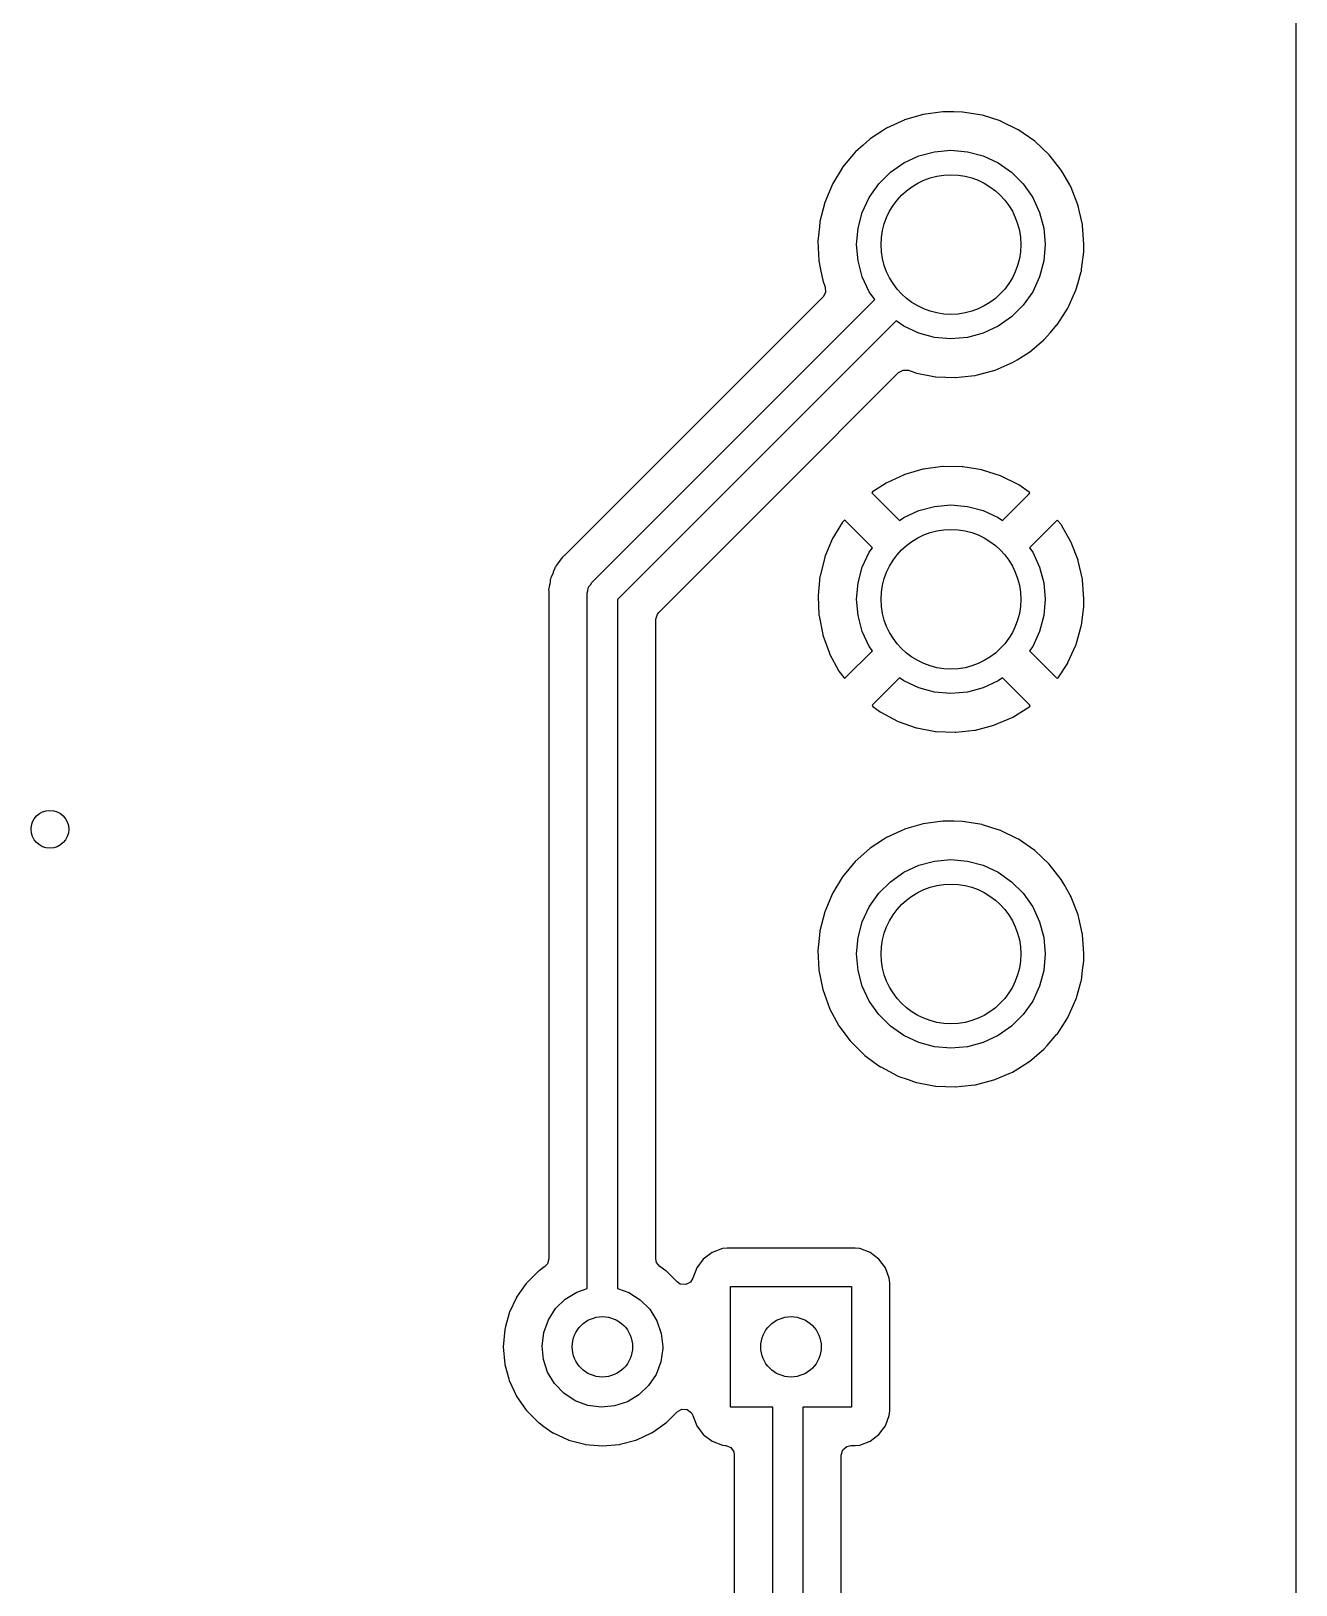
# Model space of a CAD drawing. Extents: x 63 to 234, y -148 to -41.
# Drawn here: x 217.56 to 234.32, y -106.53 to -85.94 of the extents above; entities that cross this region are included whole.
import ezdxf

# ---------------------------------------------------------------- set-up
doc = ezdxf.new("R2010")
doc.units = 0
doc.layers.add('BLACK', color=7, linetype='CONTINUOUS')

msp = doc.modelspace()

# ---------------------------------------------------------------- linework, layer by layer
at = {"layer": 'BLACK', "linetype": 'CONTINUOUS'}
for p, q in [((234.319, -40.7665), (234.319, -147.447)), ((229.334, -87.0605), (229.129, -87.1202)), ((229.376, -87.0484), (229.334, -87.0605)), ((229.38, -87.0471), (229.376, -87.0484)), ((229.376, -87.0484), (229.376, -87.0484)), ((229.639, -87.0119), (229.38, -87.0471)), ((229.644, -87.0119), (229.639, -87.0119)), ((229.787, -87.0138), (229.644, -87.0119)), ((229.644, -87.0119), (229.644, -87.0119)), ((229.901, -87.0153), (229.787, -87.0138)), ((230.159, -87.0573), (229.901, -87.0153)), ((230.163, -87.0587), (230.159, -87.0573)), ((230.398, -87.1339), (230.163, -87.0587)), ((228.853, -87.2552), (228.677, -87.3704)), ((228.892, -87.2297), (228.853, -87.2552)), ((229.089, -87.139), (228.892, -87.2297)), ((229.125, -87.1222), (229.089, -87.139)), ((229.129, -87.1202), (229.125, -87.1222)), ((229.125, -87.1222), (229.125, -87.1222)), ((230.408, -87.137), (230.398, -87.1339)), ((230.412, -87.139), (230.408, -87.137)), ((230.638, -87.2505), (230.412, -87.139)), ((230.412, -87.139), (230.412, -87.139)), ((230.642, -87.2526), (230.638, -87.2505)), ((230.646, -87.2552), (230.642, -87.2526)), ((230.702, -87.2944), (230.646, -87.2552)), ((230.646, -87.2552), (230.646, -87.2552)), ((230.857, -87.4016), (230.702, -87.2944)), ((228.584, -87.4533), (228.483, -87.5431)), ((228.673, -87.373), (228.584, -87.4533)), ((228.677, -87.3704), (228.673, -87.373)), ((228.677, -87.3704), (228.677, -87.3704)), ((231.047, -87.5806), (230.857, -87.4016)), ((228.478, -87.547), (228.311, -87.748)), ((228.483, -87.5431), (228.478, -87.547)), ((228.944, -87.8144), (229.122, -87.6895)), ((229.122, -87.6895), (229.319, -87.5974)), ((229.319, -87.5974), (229.53, -87.541)), ((229.53, -87.541), (229.747, -87.522)), ((229.747, -87.522), (229.964, -87.541)), ((229.964, -87.541), (230.175, -87.5974)), ((230.175, -87.5974), (230.372, -87.6895)), ((230.372, -87.6895), (230.55, -87.8144)), ((231.209, -87.7859), (231.047, -87.5806)), ((228.309, -87.752), (228.181, -87.9622)), ((228.311, -87.748), (228.309, -87.752)), ((228.789, -87.9685), (228.944, -87.8144)), ((230.55, -87.8144), (230.705, -87.9685)), ((231.228, -87.8195), (231.209, -87.7859)), ((231.308, -87.9587), (231.228, -87.8195)), ((228.176, -87.9714), (228.075, -88.2125)), ((228.181, -87.9622), (228.176, -87.9714)), ((228.664, -88.147), (228.789, -87.9685)), ((230.705, -87.9685), (230.83, -88.147)), ((231.339, -88.0128), (231.308, -87.9587)), ((231.34, -88.0172), (231.339, -88.0128)), ((231.428, -88.243), (231.34, -88.0172)), ((231.34, -88.0172), (231.34, -88.0172)), ((228.075, -88.2125), (228.01, -88.4658)), ((228.572, -88.3445), (228.664, -88.147)), ((230.83, -88.147), (230.922, -88.3445)), ((231.433, -88.2564), (231.428, -88.243)), ((231.448, -88.3196), (231.433, -88.2564)), ((231.49, -88.505), (231.448, -88.3196)), ((228.003, -88.5353), (227.984, -88.7258)), ((228.01, -88.4704), (228.003, -88.5353)), ((228.01, -88.4658), (228.01, -88.4704)), ((228.01, -88.4704), (228.01, -88.4704)), ((228.516, -88.5549), (228.572, -88.3445)), ((230.922, -88.3445), (230.978, -88.5549)), ((231.491, -88.5113), (231.49, -88.505)), ((231.491, -88.516), (231.491, -88.5113)), ((231.51, -88.7689), (231.491, -88.516)), ((231.491, -88.516), (231.491, -88.516)), ((227.984, -88.7258), (227.984, -88.7305)), ((227.984, -88.7305), (227.984, -88.7305)), ((227.984, -88.7305), (227.988, -88.8097)), ((228.497, -88.772), (228.516, -88.5549)), ((230.978, -88.5549), (230.997, -88.772)), ((227.988, -88.8097), (227.997, -88.9869)), ((228.516, -88.9891), (228.497, -88.772)), ((230.997, -88.772), (230.978, -88.9891)), ((231.478, -89.0988), (231.508, -88.8674)), ((231.508, -88.8523), (231.51, -88.7752)), ((231.508, -88.8643), (231.508, -88.8523)), ((231.508, -88.8674), (231.508, -88.8643)), ((231.508, -88.8674), (231.508, -88.8674)), ((231.51, -88.772), (231.51, -88.7689)), ((231.51, -88.7752), (231.51, -88.772)), ((227.997, -88.9869), (228.02, -89.1038)), ((228.02, -89.1038), (228.036, -89.1866)), ((228.572, -89.1995), (228.516, -88.9891)), ((230.978, -88.9891), (230.922, -89.1995)), ((231.427, -89.293), (231.474, -89.1281)), ((231.474, -89.1281), (231.475, -89.1236)), ((231.474, -89.1281), (231.474, -89.1281)), ((231.475, -89.1236), (231.478, -89.0988)), ((228.036, -89.1866), (228.048, -89.2433)), ((228.048, -89.2433), (228.049, -89.2477)), ((228.049, -89.2477), (228.049, -89.2477)), ((228.049, -89.2477), (228.08, -89.3344)), ((228.08, -89.3344), (228.085, -89.4053)), ((228.664, -89.397), (228.572, -89.1995)), ((230.922, -89.1995), (230.83, -89.397)), ((231.404, -89.3751), (231.427, -89.293)), ((228.051, -89.4661), (224.647, -92.8702)), ((224.986, -93.2502), (228.736, -89.4997)), ((228.085, -89.4053), (228.051, -89.4661)), ((228.736, -89.4997), (228.664, -89.397)), ((230.83, -89.397), (230.705, -89.5755)), ((231.297, -89.6134), (231.404, -89.3751)), ((230.55, -89.7296), (230.372, -89.8545)), ((230.705, -89.5755), (230.55, -89.7296)), ((231.184, -89.7881), (231.274, -89.6485)), ((231.274, -89.6485), (231.297, -89.6134)), ((229.019, -89.7826), (225.327, -93.4745)), ((229.122, -89.8545), (229.019, -89.7826)), ((229.319, -89.9466), (229.122, -89.8545)), ((229.53, -90.003), (229.319, -89.9466)), ((230.175, -89.9466), (229.964, -90.003)), ((230.372, -89.8545), (230.175, -89.9466)), ((230.983, -90.0298), (231.066, -89.9347)), ((231.066, -89.9347), (231.152, -89.8368)), ((231.152, -89.8368), (231.155, -89.8333)), ((231.152, -89.8368), (231.152, -89.8368)), ((231.155, -89.8333), (231.184, -89.7881)), ((229.747, -90.022), (229.53, -90.003)), ((229.964, -90.003), (229.747, -90.022)), ((230.787, -90.1956), (230.979, -90.0328)), ((230.979, -90.0328), (230.983, -90.0298)), ((230.979, -90.0328), (230.979, -90.0328)), ((230.334, -90.4339), (230.493, -90.3657)), ((230.493, -90.3657), (230.561, -90.3362)), ((230.561, -90.3362), (230.623, -90.2982)), ((230.623, -90.2982), (230.78, -90.2011)), ((230.78, -90.2011), (230.784, -90.1986)), ((230.78, -90.2011), (230.78, -90.2011)), ((230.784, -90.1986), (230.787, -90.1956)), ((230.787, -90.1956), (230.787, -90.1956)), ((227.46, -92.0608), (229.053, -90.4679)), ((229.053, -90.4679), (229.115, -90.4339)), ((229.115, -90.4339), (229.184, -90.438)), ((229.184, -90.438), (229.269, -90.4678)), ((229.269, -90.4678), (229.291, -90.4753)), ((229.291, -90.4753), (229.295, -90.4762)), ((229.295, -90.4762), (229.543, -90.5232)), ((229.543, -90.5232), (229.543, -90.5232)), ((229.543, -90.5232), (229.547, -90.5241)), ((229.547, -90.5241), (229.678, -90.5292)), ((229.678, -90.5292), (229.804, -90.5342)), ((229.804, -90.5342), (229.804, -90.5342)), ((229.804, -90.5342), (229.809, -90.5344)), ((229.809, -90.5344), (229.891, -90.5253)), ((229.891, -90.5253), (230.064, -90.5064)), ((230.064, -90.5064), (230.068, -90.5059)), ((230.064, -90.5064), (230.064, -90.5064)), ((230.068, -90.5059), (230.099, -90.4979)), ((230.099, -90.4979), (230.317, -90.4405)), ((230.317, -90.4405), (230.321, -90.4394)), ((230.317, -90.4405), (230.317, -90.4405)), ((230.321, -90.4394), (230.334, -90.4339)), ((229.125, -91.8227), (228.897, -91.9282)), ((229.134, -91.8194), (229.125, -91.8227)), ((229.376, -91.7489), (229.134, -91.8194)), ((229.385, -91.747), (229.376, -91.7489)), ((229.635, -91.713), (229.385, -91.747)), ((229.644, -91.7124), (229.635, -91.713)), ((229.896, -91.7157), (229.644, -91.7124)), ((229.905, -91.7165), (229.896, -91.7157)), ((230.154, -91.757), (229.905, -91.7165)), ((230.163, -91.7592), (230.154, -91.757)), ((230.403, -91.836), (230.163, -91.7592)), ((228.888, -91.9327), (228.709, -92.0501)), ((228.897, -91.9282), (228.888, -91.9327)), ((230.412, -91.8395), (230.403, -91.836)), ((230.638, -91.9509), (230.412, -91.8395)), ((230.646, -91.9557), (230.638, -91.9509)), ((230.782, -92.0506), (230.646, -91.9557)), ((225.873, -93.6482), (227.46, -92.0608)), ((228.709, -92.0501), (228.7, -92.0608)), ((228.7, -92.0608), (228.705, -92.0706)), ((228.705, -92.0706), (229.064, -92.43)), ((229.319, -92.2974), (229.53, -92.241)), ((229.53, -92.241), (229.747, -92.222)), ((229.747, -92.222), (229.964, -92.241)), ((229.964, -92.241), (230.175, -92.2974)), ((230.43, -92.43), (230.785, -92.0744)), ((230.792, -92.0627), (230.782, -92.0506)), ((230.785, -92.0744), (230.792, -92.0627)), ((228.315, -92.4447), (228.309, -92.4523)), ((228.325, -92.4324), (228.315, -92.4447)), ((228.335, -92.4253), (228.325, -92.4324)), ((228.348, -92.4325), (228.335, -92.4253)), ((228.705, -92.7892), (228.348, -92.4325)), ((229.064, -92.43), (229.122, -92.3895)), ((229.122, -92.3895), (229.319, -92.2974)), ((230.175, -92.2974), (230.372, -92.3895)), ((230.372, -92.3895), (230.43, -92.43)), ((231.145, -92.4333), (230.789, -92.7892)), ((231.156, -92.4268), (231.145, -92.4333)), ((231.168, -92.4353), (231.156, -92.4268)), ((231.206, -92.4825), (231.168, -92.4353)), ((228.309, -92.4523), (228.179, -92.6676)), ((231.211, -92.4902), (231.206, -92.4825)), ((231.336, -92.709), (231.211, -92.4902)), ((228.174, -92.676), (228.077, -92.9083)), ((228.179, -92.6676), (228.174, -92.676)), ((228.572, -93.0445), (228.664, -92.847)), ((228.664, -92.847), (228.705, -92.7892)), ((230.789, -92.7892), (230.83, -92.847)), ((230.83, -92.847), (230.922, -93.0445)), ((231.34, -92.7174), (231.336, -92.709)), ((231.431, -92.9522), (231.34, -92.7174)), ((224.496, -93.0614), (224.475, -93.1139)), ((224.498, -93.0544), (224.496, -93.0614)), ((224.496, -93.0614), (224.496, -93.0614)), ((224.503, -93.0481), (224.498, -93.0544)), ((224.504, -93.0458), (224.503, -93.0481)), ((224.512, -93.0311), (224.504, -93.0458)), ((224.514, -93.0288), (224.512, -93.0311)), ((224.517, -93.0219), (224.514, -93.0288)), ((224.556, -92.9716), (224.517, -93.0219)), ((224.56, -92.9663), (224.556, -92.9716)), ((224.569, -92.9544), (224.56, -92.9663)), ((224.597, -92.9141), (224.569, -92.9544)), ((224.641, -92.876), (224.597, -92.9141)), ((224.647, -92.8702), (224.641, -92.876)), ((228.074, -92.9171), (228.012, -93.1613)), ((228.077, -92.9083), (228.074, -92.9171)), ((228.516, -93.2549), (228.572, -93.0445)), ((230.922, -93.0445), (230.978, -93.2549)), ((231.434, -92.9611), (231.431, -92.9522)), ((231.49, -93.2069), (231.434, -92.9611)), ((224.429, -93.2709), (224.428, -93.2775)), ((224.433, -93.2351), (224.429, -93.2709)), ((224.435, -93.2217), (224.433, -93.2351)), ((224.436, -93.2141), (224.435, -93.2217)), ((224.435, -93.2217), (224.435, -93.2217)), ((224.439, -93.207), (224.436, -93.2141)), ((224.44, -93.2045), (224.439, -93.207)), ((224.444, -93.1882), (224.44, -93.2045)), ((224.445, -93.1857), (224.444, -93.1882)), ((224.446, -93.1782), (224.445, -93.1857)), ((224.473, -93.12), (224.446, -93.1782)), ((224.475, -93.1139), (224.473, -93.12)), ((224.968, -93.2785), (224.986, -93.2502)), ((228.01, -93.1705), (227.985, -93.4212)), ((228.012, -93.1613), (228.01, -93.1705)), ((228.497, -93.472), (228.516, -93.2549)), ((230.978, -93.2549), (230.997, -93.472)), ((231.491, -93.2161), (231.49, -93.2069)), ((231.51, -93.4689), (231.491, -93.2161)), ((224.427, -93.284), (224.415, -93.3468)), ((224.415, -93.3468), (224.416, -93.3544)), ((224.416, -93.3544), (224.416, -93.3544)), ((224.416, -93.3544), (224.419, -93.409)), ((224.419, -93.409), (224.419, -93.4163)), ((224.419, -93.4163), (224.419, -102.211)), ((224.428, -93.2775), (224.427, -93.284)), ((224.927, -93.3913), (224.935, -93.3587)), ((224.927, -102.606), (224.927, -93.3913)), ((224.935, -93.3587), (224.939, -93.3255)), ((224.939, -93.3255), (224.945, -93.3158)), ((224.945, -93.3158), (224.947, -93.3046)), ((224.947, -93.3046), (224.968, -93.2785)), ((225.327, -93.4745), (225.327, -102.605)), ((227.985, -93.4212), (227.985, -93.4305)), ((227.985, -93.4305), (227.997, -93.6822)), ((228.516, -93.6891), (228.497, -93.472)), ((230.997, -93.472), (230.978, -93.6891)), ((231.508, -93.5611), (231.51, -93.4752)), ((231.51, -93.4752), (231.51, -93.4689)), ((225.836, -93.7373), (225.856, -93.6692)), ((225.856, -93.6692), (225.873, -93.6482)), ((227.997, -93.6822), (227.998, -93.6914)), ((231.475, -93.8188), (231.507, -93.5674)), ((231.507, -93.5674), (231.508, -93.5611)), ((225.836, -102.211), (225.836, -93.7373)), ((227.998, -93.6914), (228.047, -93.9385)), ((228.572, -93.8995), (228.516, -93.6891)), ((230.978, -93.6891), (230.922, -93.8995)), ((231.405, -94.0705), (231.473, -93.828)), ((231.473, -93.828), (231.475, -93.8188)), ((228.047, -93.9385), (228.05, -93.9475)), ((228.05, -93.9475), (228.135, -94.1846)), ((228.664, -94.097), (228.572, -93.8995)), ((228.705, -94.1548), (228.664, -94.097)), ((230.83, -94.097), (230.789, -94.1548)), ((230.922, -93.8995), (230.83, -94.097)), ((231.298, -94.3089), (231.402, -94.0792)), ((231.402, -94.0792), (231.405, -94.0705)), ((228.135, -94.1846), (228.139, -94.1932)), ((228.139, -94.1932), (228.258, -94.4151)), ((228.35, -94.5097), (228.705, -94.1548)), ((230.789, -94.1548), (231.147, -94.5127)), ((228.258, -94.4151), (228.263, -94.423)), ((228.263, -94.423), (228.326, -94.508)), ((228.326, -94.508), (228.338, -94.5164)), ((228.338, -94.5164), (228.35, -94.5097)), ((231.168, -94.5132), (231.294, -94.3171)), ((231.294, -94.3171), (231.298, -94.3089)), ((229.064, -94.514), (228.709, -94.8689)), ((229.122, -94.5545), (229.064, -94.514)), ((229.319, -94.6466), (229.122, -94.5545)), ((229.53, -94.703), (229.319, -94.6466)), ((229.747, -94.722), (229.53, -94.703)), ((229.964, -94.703), (229.747, -94.722)), ((230.175, -94.6466), (229.964, -94.703)), ((230.372, -94.5545), (230.175, -94.6466)), ((230.43, -94.514), (230.372, -94.5545)), ((230.788, -94.8727), (230.43, -94.514)), ((231.147, -94.5127), (231.159, -94.5195)), ((231.159, -94.5195), (231.168, -94.5132)), ((228.709, -94.8689), (228.703, -94.8811)), ((228.703, -94.8811), (228.711, -94.8927)), ((228.711, -94.8927), (228.809, -94.9643)), ((230.565, -95.0333), (230.779, -94.9007)), ((230.779, -94.9007), (230.786, -94.8957)), ((230.786, -94.8957), (230.795, -94.883)), ((230.795, -94.883), (230.788, -94.8727)), ((228.809, -94.9643), (228.817, -94.9692)), ((228.817, -94.9692), (229.04, -95.0865)), ((229.04, -95.0865), (229.048, -95.0903)), ((229.048, -95.0903), (229.286, -95.1733)), ((230.325, -95.137), (230.557, -95.0376)), ((230.557, -95.0376), (230.565, -95.0333)), ((229.286, -95.1733), (229.295, -95.1757)), ((229.295, -95.1757), (229.543, -95.2227)), ((229.543, -95.2227), (229.552, -95.2238)), ((229.552, -95.2238), (229.804, -95.2337)), ((229.804, -95.2337), (229.813, -95.2333)), ((229.813, -95.2333), (230.064, -95.2059)), ((230.064, -95.2059), (230.073, -95.2042)), ((230.073, -95.2042), (230.316, -95.1401)), ((230.316, -95.1401), (230.325, -95.137)), ((229.089, -96.539), (228.892, -96.6297)), ((229.125, -96.5222), (229.089, -96.539)), ((229.129, -96.5202), (229.125, -96.5222)), ((229.125, -96.5222), (229.125, -96.5222)), ((229.38, -96.4471), (229.129, -96.5202)), ((229.639, -96.4119), (229.38, -96.4471)), ((229.644, -96.4119), (229.639, -96.4119)), ((229.787, -96.4138), (229.644, -96.4119)), ((229.644, -96.4119), (229.644, -96.4119)), ((229.901, -96.4153), (229.787, -96.4138)), ((230.159, -96.4573), (229.901, -96.4153)), ((230.163, -96.4587), (230.159, -96.4573)), ((230.361, -96.5222), (230.163, -96.4587)), ((230.408, -96.537), (230.361, -96.5222)), ((230.412, -96.539), (230.408, -96.537)), ((230.621, -96.6422), (230.412, -96.539)), ((230.412, -96.539), (230.412, -96.539)), ((228.673, -96.773), (228.478, -96.947)), ((228.677, -96.7704), (228.673, -96.773)), ((228.853, -96.6552), (228.677, -96.7704)), ((228.677, -96.7704), (228.677, -96.7704)), ((228.892, -96.6297), (228.853, -96.6552)), ((230.642, -96.6526), (230.621, -96.6422)), ((230.857, -96.8016), (230.642, -96.6526)), ((228.478, -96.947), (228.311, -97.148)), ((229.319, -96.9974), (229.53, -96.941)), ((229.53, -96.941), (229.747, -96.922)), ((229.747, -96.922), (229.964, -96.941)), ((229.964, -96.941), (230.175, -96.9974)), ((231.047, -96.9806), (230.857, -96.8016)), ((231.209, -97.1859), (231.047, -96.9806)), ((228.309, -97.152), (228.182, -97.3616)), ((228.311, -97.148), (228.309, -97.152)), ((228.944, -97.2144), (229.122, -97.0895)), ((229.122, -97.0895), (229.319, -96.9974)), ((230.175, -96.9974), (230.372, -97.0895)), ((230.372, -97.0895), (230.55, -97.2144)), ((231.247, -97.2524), (231.209, -97.1859)), ((228.176, -97.3714), (228.075, -97.6125)), ((228.182, -97.3616), (228.176, -97.3714)), ((228.664, -97.547), (228.789, -97.3685)), ((228.789, -97.3685), (228.944, -97.2144)), ((230.55, -97.2144), (230.705, -97.3685)), ((230.705, -97.3685), (230.83, -97.547)), ((231.326, -97.3908), (231.247, -97.2524)), ((231.339, -97.4128), (231.326, -97.3908)), ((228.572, -97.7445), (228.664, -97.547)), ((230.83, -97.547), (230.922, -97.7445)), ((231.34, -97.4172), (231.339, -97.4128)), ((231.432, -97.6521), (231.34, -97.4172)), ((231.34, -97.4172), (231.34, -97.4172)), ((228.075, -97.6125), (228.01, -97.8658)), ((228.516, -97.9549), (228.572, -97.7445)), ((230.922, -97.7445), (230.978, -97.9549)), ((231.433, -97.6564), (231.432, -97.6521)), ((231.442, -97.6947), (231.433, -97.6564)), ((231.487, -97.8948), (231.442, -97.6947)), ((228, -97.9668), (227.984, -98.1258)), ((228.01, -97.8704), (228, -97.9668)), ((228.01, -97.8658), (228.01, -97.8704)), ((228.01, -97.8704), (228.01, -97.8704)), ((228.497, -98.172), (228.516, -97.9549)), ((230.978, -97.9549), (230.997, -98.172)), ((231.491, -97.9113), (231.487, -97.8948)), ((231.491, -97.916), (231.491, -97.9113)), ((231.505, -98.1033), (231.491, -97.916)), ((231.491, -97.916), (231.491, -97.916)), ((227.984, -98.1258), (227.984, -98.1305)), ((227.984, -98.1305), (227.988, -98.2114)), ((227.984, -98.1305), (227.984, -98.1305)), ((227.988, -98.2114), (227.997, -98.3869)), ((228.516, -98.3891), (228.497, -98.172)), ((230.997, -98.172), (230.978, -98.3891)), ((231.51, -98.172), (231.505, -98.1033)), ((231.508, -98.2643), (231.51, -98.172)), ((227.997, -98.3869), (228.048, -98.6433)), ((228.572, -98.5995), (228.516, -98.3891)), ((230.978, -98.3891), (230.922, -98.5995)), ((231.475, -98.5236), (231.492, -98.3877)), ((231.492, -98.3877), (231.508, -98.2674)), ((231.508, -98.2674), (231.508, -98.2643)), ((231.508, -98.2674), (231.508, -98.2674)), ((228.664, -98.797), (228.572, -98.5995)), ((230.922, -98.5995), (230.83, -98.797)), ((231.411, -98.7519), (231.474, -98.5281)), ((231.474, -98.5281), (231.475, -98.5236)), ((231.474, -98.5281), (231.474, -98.5281)), ((228.048, -98.6433), (228.136, -98.8893)), ((228.789, -98.9755), (228.664, -98.797)), ((230.83, -98.797), (230.705, -98.9755)), ((231.297, -99.0134), (231.404, -98.7751)), ((231.404, -98.7751), (231.411, -98.7519)), ((228.136, -98.8893), (228.138, -98.8934)), ((228.138, -98.8934), (228.256, -99.1134)), ((228.944, -99.1296), (228.789, -98.9755)), ((230.705, -98.9755), (230.55, -99.1296)), ((231.261, -99.0694), (231.297, -99.0134)), ((228.256, -99.1134), (228.26, -99.1195)), ((228.26, -99.1195), (228.263, -99.1232)), ((228.263, -99.1232), (228.263, -99.1232)), ((228.263, -99.1232), (228.413, -99.3252)), ((229.122, -99.2545), (228.944, -99.1296)), ((230.55, -99.1296), (230.372, -99.2545)), ((231.022, -99.3858), (231.152, -99.2368)), ((231.152, -99.2368), (231.155, -99.2333)), ((231.152, -99.2368), (231.152, -99.2368)), ((231.155, -99.2333), (231.158, -99.2293)), ((231.158, -99.2293), (231.261, -99.0694)), ((228.413, -99.3252), (228.413, -99.3252)), ((228.413, -99.3252), (228.416, -99.3289)), ((228.416, -99.3289), (228.419, -99.3322)), ((228.419, -99.3322), (228.419, -99.3322)), ((228.419, -99.3322), (228.592, -99.5031)), ((229.319, -99.3466), (229.122, -99.2545)), ((229.53, -99.403), (229.319, -99.3466)), ((229.747, -99.422), (229.53, -99.403)), ((229.964, -99.403), (229.747, -99.422)), ((230.175, -99.3466), (229.964, -99.403)), ((230.372, -99.2545), (230.175, -99.3466)), ((230.787, -99.5956), (230.979, -99.4328)), ((230.979, -99.4328), (230.983, -99.4298)), ((230.979, -99.4328), (230.979, -99.4328)), ((230.983, -99.4298), (231.022, -99.3858)), ((228.592, -99.5031), (228.602, -99.5129)), ((228.602, -99.5129), (228.606, -99.5157)), ((228.606, -99.5157), (228.606, -99.5157)), ((228.606, -99.5157), (228.792, -99.6522)), ((228.792, -99.6522), (228.813, -99.6675)), ((230.632, -99.6921), (230.78, -99.6011)), ((230.78, -99.6011), (230.784, -99.5986)), ((230.78, -99.6011), (230.78, -99.6011)), ((230.784, -99.5986), (230.787, -99.5956)), ((230.787, -99.5956), (230.787, -99.5956)), ((228.813, -99.6675), (228.817, -99.6697)), ((228.817, -99.6697), (228.817, -99.6697)), ((228.817, -99.6697), (229.04, -99.787)), ((229.04, -99.787), (229.04, -99.787)), ((229.04, -99.787), (229.044, -99.7892)), ((229.044, -99.7892), (229.179, -99.8363)), ((229.179, -99.8363), (229.251, -99.8617)), ((229.251, -99.8617), (229.291, -99.8753)), ((230.073, -99.9047), (230.317, -99.8405)), ((230.317, -99.8405), (230.321, -99.8394)), ((230.317, -99.8405), (230.317, -99.8405)), ((230.321, -99.8394), (230.328, -99.8363)), ((230.328, -99.8363), (230.52, -99.754)), ((230.52, -99.754), (230.561, -99.7362)), ((230.561, -99.7362), (230.632, -99.6921)), ((229.291, -99.8753), (229.295, -99.8762)), ((229.295, -99.8762), (229.543, -99.9232)), ((229.543, -99.9232), (229.543, -99.9232)), ((229.543, -99.9232), (229.547, -99.9241)), ((229.547, -99.9241), (229.675, -99.9291)), ((229.675, -99.9291), (229.804, -99.9342)), ((229.804, -99.9342), (229.804, -99.9342)), ((229.804, -99.9342), (229.809, -99.9344)), ((229.809, -99.9344), (229.889, -99.9255)), ((229.889, -99.9255), (230.064, -99.9064)), ((230.064, -99.9064), (230.068, -99.9059)), ((230.064, -99.9064), (230.064, -99.9064)), ((230.068, -99.9059), (230.073, -99.9047)), ((226.581, -102.127), (226.464, -102.215)), ((226.717, -102.076), (226.581, -102.127)), ((226.779, -102.069), (226.717, -102.076)), ((228.476, -102.069), (226.779, -102.069)), ((228.538, -102.076), (228.476, -102.069)), ((228.674, -102.127), (228.538, -102.076)), ((228.791, -102.215), (228.674, -102.127)), ((224.365, -102.314), (224.288, -102.369)), ((224.399, -102.279), (224.365, -102.314)), ((224.419, -102.211), (224.399, -102.279)), ((225.845, -102.259), (225.836, -102.211)), ((225.89, -102.314), (225.845, -102.259)), ((225.967, -102.369), (225.89, -102.314)), ((226.377, -102.331), (226.326, -102.468)), ((226.464, -102.215), (226.377, -102.331)), ((228.878, -102.331), (228.791, -102.215)), ((228.929, -102.468), (228.878, -102.331)), ((224.118, -102.538), (224.083, -102.588)), ((224.121, -102.534), (224.118, -102.538)), ((224.118, -102.538), (224.118, -102.538)), ((224.283, -102.372), (224.121, -102.534)), ((224.288, -102.369), (224.283, -102.372)), ((224.288, -102.369), (224.288, -102.369)), ((225.972, -102.372), (225.967, -102.369)), ((225.967, -102.369), (225.967, -102.369)), ((226.117, -102.518), (225.972, -102.372)), ((226.16, -102.546), (226.117, -102.518)), ((226.294, -102.519), (226.231, -102.552)), ((226.324, -102.467), (226.294, -102.519)), ((226.326, -102.468), (226.324, -102.467)), ((228.936, -102.53), (228.929, -102.468)), ((228.936, -104.226), (228.936, -102.53)), ((223.988, -102.726), (223.897, -102.92)), ((223.99, -102.721), (223.988, -102.726)), ((223.988, -102.726), (223.988, -102.726)), ((224.083, -102.588), (223.99, -102.721)), ((224.635, -102.748), (224.787, -102.654)), ((224.787, -102.654), (224.927, -102.606)), ((225.327, -102.605), (225.478, -102.659)), ((225.478, -102.659), (225.629, -102.755)), ((226.231, -102.552), (226.16, -102.546)), ((226.827, -104.178), (226.827, -102.578)), ((226.827, -102.578), (228.427, -102.578)), ((228.427, -102.578), (228.427, -104.178)), ((223.892, -102.934), (223.845, -103.11)), ((223.893, -102.929), (223.892, -102.934)), ((223.892, -102.934), (223.892, -102.934)), ((223.897, -102.92), (223.893, -102.929)), ((224.411, -103.022), (224.507, -102.872)), ((224.507, -102.872), (224.635, -102.748)), ((225.629, -102.755), (225.754, -102.881)), ((225.754, -102.881), (225.849, -103.032)), ((223.834, -103.15), (223.814, -103.378)), ((223.845, -103.11), (223.834, -103.15)), ((224.35, -103.19), (224.411, -103.022)), ((225.849, -103.032), (225.907, -103.201)), ((224.327, -103.367), (224.35, -103.19)), ((225.907, -103.201), (225.927, -103.378)), ((223.814, -103.378), (223.834, -103.606)), ((224.345, -103.544), (224.327, -103.367)), ((224.401, -103.714), (224.345, -103.544)), ((225.927, -103.4), (225.902, -103.577)), ((225.927, -103.378), (225.927, -103.4)), ((223.834, -103.606), (223.835, -103.611)), ((223.835, -103.611), (223.835, -103.611)), ((223.835, -103.611), (223.887, -103.803)), ((224.494, -103.866), (224.401, -103.714)), ((225.839, -103.744), (225.74, -103.892)), ((225.902, -103.577), (225.839, -103.744)), ((223.887, -103.803), (223.893, -103.827)), ((223.893, -103.827), (223.895, -103.832)), ((223.895, -103.832), (223.895, -103.832)), ((223.895, -103.832), (223.988, -104.03)), ((224.617, -103.994), (224.494, -103.866)), ((225.74, -103.892), (225.611, -104.015)), ((223.988, -104.03), (223.988, -104.03)), ((223.988, -104.03), (223.99, -104.035)), ((223.99, -104.035), (223.993, -104.039)), ((223.993, -104.039), (224.109, -104.204)), ((224.767, -104.092), (224.617, -103.994)), ((224.934, -104.154), (224.767, -104.092)), ((225.111, -104.178), (224.934, -104.154)), ((225.288, -104.162), (225.111, -104.178)), ((225.458, -104.107), (225.288, -104.162)), ((225.611, -104.015), (225.458, -104.107)), ((227.384, -104.178), (226.827, -104.178)), ((227.384, -111.214), (227.384, -104.178)), ((228.427, -104.178), (227.784, -104.178)), ((227.784, -104.178), (227.784, -111.214)), ((224.109, -104.204), (224.121, -104.222)), ((224.121, -104.222), (224.283, -104.384)), ((224.283, -104.384), (224.288, -104.387)), ((224.288, -104.387), (224.288, -104.387)), ((224.288, -104.387), (224.352, -104.433)), ((225.903, -104.433), (225.967, -104.387)), ((225.967, -104.387), (225.972, -104.384)), ((225.967, -104.387), (225.967, -104.387)), ((225.972, -104.384), (226.117, -104.238)), ((226.117, -104.238), (226.18, -104.204)), ((226.18, -104.204), (226.251, -104.21)), ((226.251, -104.21), (226.307, -104.252)), ((226.307, -104.252), (226.325, -104.289)), ((226.325, -104.289), (226.326, -104.288)), ((226.326, -104.288), (226.377, -104.425)), ((228.878, -104.425), (228.929, -104.288)), ((228.929, -104.288), (228.936, -104.226)), ((224.352, -104.433), (224.471, -104.516)), ((224.471, -104.516), (224.476, -104.518)), ((224.476, -104.518), (224.476, -104.518)), ((224.476, -104.518), (224.673, -104.61)), ((225.582, -104.61), (225.779, -104.518)), ((225.779, -104.518), (225.784, -104.516)), ((225.779, -104.518), (225.779, -104.518)), ((225.784, -104.516), (225.903, -104.433)), ((226.377, -104.425), (226.464, -104.541)), ((226.464, -104.541), (226.581, -104.629)), ((228.674, -104.629), (228.791, -104.541)), ((228.791, -104.541), (228.878, -104.425)), ((224.673, -104.61), (224.678, -104.612)), ((224.678, -104.612), (224.683, -104.614)), ((224.683, -104.614), (224.683, -104.614)), ((224.683, -104.614), (224.894, -104.67)), ((224.894, -104.67), (224.894, -104.67)), ((224.894, -104.67), (224.899, -104.672)), ((224.899, -104.672), (225.127, -104.691)), ((225.127, -104.691), (225.355, -104.672)), ((225.355, -104.672), (225.361, -104.67)), ((225.361, -104.67), (225.571, -104.614)), ((225.361, -104.67), (225.361, -104.67)), ((225.571, -104.614), (225.577, -104.612)), ((225.571, -104.614), (225.571, -104.614)), ((225.577, -104.612), (225.582, -104.61)), ((226.581, -104.629), (226.717, -104.68)), ((226.717, -104.68), (226.755, -104.684)), ((226.755, -104.684), (226.763, -104.685)), ((226.763, -104.685), (226.829, -104.712)), ((226.829, -104.712), (226.869, -104.77)), ((226.869, -104.77), (226.875, -104.81)), ((228.292, -104.812), (228.313, -104.744)), ((228.313, -104.744), (228.366, -104.698)), ((228.366, -104.698), (228.418, -104.686)), ((228.418, -104.686), (228.476, -104.686)), ((228.476, -104.686), (228.538, -104.68)), ((228.538, -104.68), (228.674, -104.629)), ((226.875, -104.81), (226.875, -110.579)), ((228.292, -110.579), (228.292, -104.812))]:
    msp.add_line(p, q, dxfattribs=at)
at = {"layer": 'BLACK'}
for centre, radius in [((229.747, -88.772), 0.925), ((229.747, -93.472), 0.925), ((217.805, -96.52), 0.25), ((229.747, -98.172), 0.925), ((225.127, -103.378), 0.4), ((227.627, -103.378), 0.4)]:
    msp.add_circle(centre, radius, dxfattribs=at)

doc.saveas('drawing.dxf')
